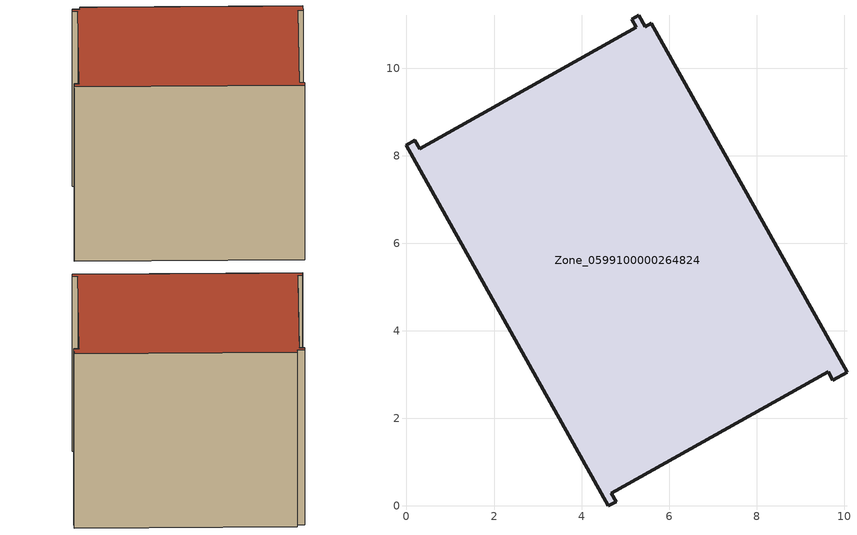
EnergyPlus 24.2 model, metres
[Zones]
Zone_0599100000264824
 floor ground (C_G): 0.19,8.35 0.3,8.16 5.25,10.93 5.14,11.12 5.3,11.21 5.46,10.95 5.59,11.03 10.06,3.05 9.74,2.87 9.63,3.06 4.68,0.29 4.79,0.1 4.61,0 0,8.24 z0
 wall outside (C_F): 4.61,0 4.79,0.1 4.68,0.29 9.63,3.06 9.74,2.87 10.06,3.05 5.59,11.03 5.46,10.95 5.3,11.21 5.14,11.12 5.25,10.93 0.3,8.16 0.19,8.35 0,8.24 4.61,0 z0:8.36
 roof outside (C_R): 0.3,8.16 0.19,8.35 0,8.24 4.61,0 4.79,0.1 4.68,0.29 9.63,3.06 9.74,2.87 10.06,3.05 5.59,11.03 5.46,10.95 5.3,11.21 5.14,11.12 5.25,10.93 z8.36
[BUILDING]
Pand.0599100000264824: North Axis=0; Terrain=City; Loads Convergence Tolerance Value=0.04; Temperature Convergence Tolerance Value=0.4; Solar Distribution=FullExterior; Maximum Number of Warmup Days=25; Minimum Number of Warmup Days=1
[Site:Location]
Rotterdam.The.Hague.AP_ZH_NLD Design_Conditions: Latitude=51.96; Longitude=4.45; Time Zone=1; Elevation=-4.5
[SITE:GROUNDTEMPERATURE:BUILDINGSURFACE]
18, 18, 18, 18, 18, 18, 18, 18, 18, 18, 18, 18
[MATERIAL] Thermal Absorptance=0.9; Solar Absorptance=0.7; Visible Absorptance=0.7
Name | Roughness | Thickness | Conductivity | Density | Specific Heat
G.TI.1965-1974 | MediumSmooth | 0.15 | 0.882353 | 540 | 1210
F.TI.1965-1974 | Rough | 0.3 | 0.697674 | 1920 | 840
R.TI.1965-1974 | MediumRough | 0.2 | 0.232558 | 1500 | 1000
[CONSTRUCTION]
C_G: G.TI.1965-1974
C_F: F.TI.1965-1974
C_R: R.TI.1965-1974
[ZONE]
Zone_0599100000264824: Type=1; Multiplier=1; Ceiling Height=Autocalculate; Volume=Autocalculate; Floor Area=autocalculate; Part of Total Floor Area=Yes
[ZONEINFILTRATION:DESIGNFLOWRATE]
Infil_Zone_0599100000264824: Zone or ZoneList or Space or SpaceList=Zone_0599100000264824; Schedule=AlwaysOn; Design Flow Rate Calculation Method=Flow/Area; Flow Rate per Floor Area=0.003; Constant Term Coefficient=1; Temperature Term Coefficient=0; Velocity Term Coefficient=0; Velocity Squared Term Coefficient=0
[HVACTEMPLATE:ZONE:IDEALLOADSAIRSYSTEM]
Zone_0599100000264824: Maximum Heating Supply Air Temperature=50; Minimum Cooling Supply Air Temperature=13; Maximum Heating Supply Air Humidity Ratio=0.0156; Minimum Cooling Supply Air Humidity Ratio=0.0077; Heating Limit=NoLimit; Cooling Limit=NoLimit; Dehumidification Control Type=ConstantSensibleHeatRatio; Cooling Sensible Heat Ratio=0.7; Dehumidification Setpoint=60; Humidification Control Type=None; Humidification Setpoint=30; Outdoor Air Method=None; Outdoor Air Flow Rate per Person=0.00944; Outdoor Air Flow Rate per Zone Floor Area=0; Outdoor Air Flow Rate per Zone=0; Demand Controlled Ventilation Type=None; Outdoor Air Economizer Type=NoEconomizer; Heat Recovery Type=None; Sensible Heat Recovery Effectiveness=0.7; Latent Heat Recovery Effectiveness=0.65
[ZONECONTROL:THERMOSTAT]
ThermostatControl_Zone_0599100000264824: Zone or ZoneList=Zone_0599100000264824; Control Type Schedule=DualSetpointControlType; Control 1=Thermostat_Zone_0599100000264824; Temperature Difference Between Cutout And Setpoint=0
[THERMOSTATSETPOINT:DUALSETPOINT]
Thermostat_Zone_0599100000264824: Heating Setpoint Temperature Schedule=HeatingSetpoint_Zone_0599100000264824; Cooling Setpoint Temperature Schedule=CoolingSetpoint_Zone_0599100000264824
[SCHEDULE:COMPACT]
HeatingSetpoint_Zone_0599100000264824: Through: 12/31, For: AllDays, Until: 24:00, 21
CoolingSetpoint_Zone_0599100000264824: Through: 12/31, For: AllDays, Until: 24:00, 24
DualSetpointControlType: Through: 12/31, For: AllDays, Until: 24:00, 4
AlwaysOn: Through: 12/31, For: AllDays, Until: 24:00, 1
